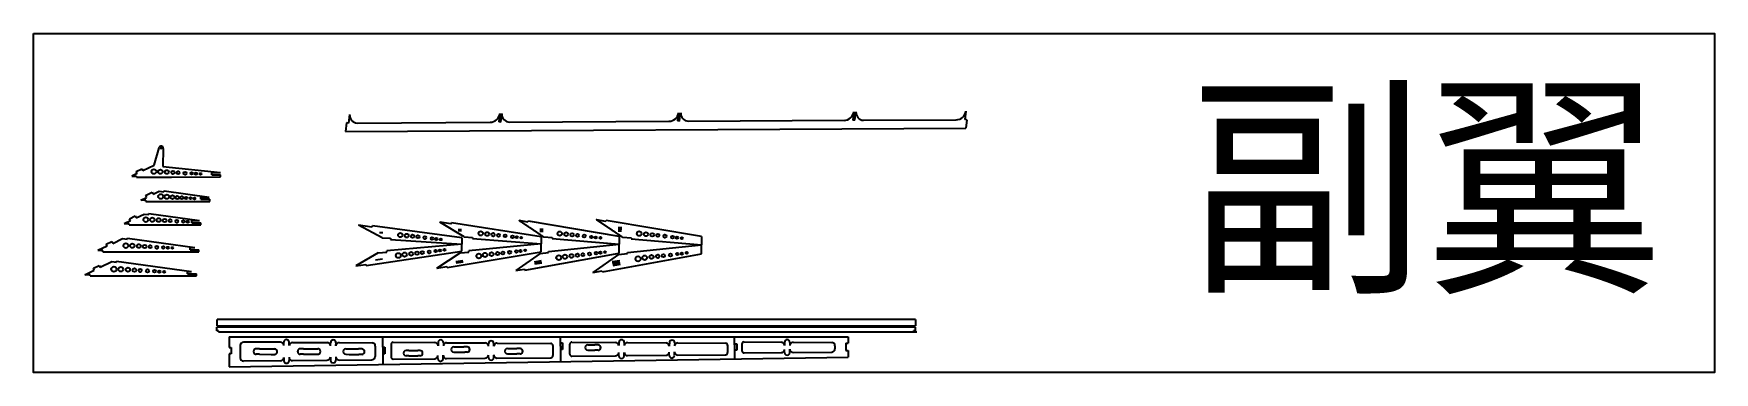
# Model space of a CAD drawing. Header units: inches. Extents: x 14 to 1576, y 5 to 321.
import ezdxf

# ---------------------------------------------------------------- set-up
doc = ezdxf.new("R2010")
doc.units = ezdxf.units.IN
doc.header["$MEASUREMENT"] = 0
doc.layers.add('LAYER01', color=7, linetype='Continuous')
doc.styles.get("Standard").update_dxf_attribs({"font": 'arial.ttf'})

msp = doc.modelspace()

# ---------------------------------------------------------------- linework, layer by layer
for p, q in [((304, 229.3), (880.7, 232.4)), ((109.6, 192.1), (115, 194.8)), ((110.5, 190.3), (109.6, 192.1)), ((115, 194.8), (115.9, 193)), ((118.4, 169.9), (124.4, 172.8)), ((124.4, 172.8), (125.3, 171)), ((125.3, 171), (131.1, 173.8)), ((131.1, 173.8), (135.3, 173.3)), ((135.3, 173.3), (135.5, 174.3)), ((114, 165.5), (119.3, 168.1)), ((118.7, 165.5), (114, 165.5)), ((118.4, 169.9), (119.3, 168.1)), ((118.7, 164.4), (118.7, 165.5)), ((103.2, 143.6), (98.4, 143.6)), ((103.2, 142.5), (103.2, 143.6)), ((103.3, 148.2), (108.7, 150.8)), ((104.2, 146.4), (103.3, 148.2)), ((108.7, 150.8), (109.6, 149)), ((117, 152.6), (121.3, 152.1)), ((121.3, 152.1), (121.4, 153.1)), ((338.1, 130.5), (316.2, 142.2)), ((328.7, 140.5), (329.3, 141.5)), ((412.3, 130.3), (329.3, 141.5)), ((414.3, 131.3), (391.7, 145)), ((402, 143.4), (402.5, 144.3)), ((486.1, 131.4), (402.5, 144.3)), ((465.2, 146.9), (473.3, 145.4)), ((473.3, 145.4), (474.1, 146)), ((558.4, 131.8), (474.1, 146)), ((537.1, 147.5), (545.7, 146)), ((545.7, 146), (546.5, 146.6)), ((635, 131.8), (546.5, 146.6)), ((81.6, 124.5), (87, 127.1)), ((87, 127.1), (87.9, 125.3)), ((97, 129.7), (101.3, 129.2)), ((101.3, 129.2), (101.4, 130.2)), ((335.6, 135.4), (338.7, 135.4)), ((338.1, 130.5), (346, 130)), ((346, 130), (346, 129)), ((346, 129), (412.3, 124.5)), ((408.7, 138.2), (411.8, 138.2)), ((408.7, 137.2), (411.8, 137.2)), ((414.3, 131.3), (422.2, 130.7)), ((422.2, 130.7), (422.2, 129.7)), ((422.2, 129.7), (486.1, 124.8)), ((484.6, 137.6), (487.7, 137.6)), ((484.6, 136.6), (487.7, 136.6)), ((484.7, 138.5), (487.7, 138.5)), ((488.4, 131.3), (496.3, 130.6)), ((496.3, 130.6), (496.2, 129.7)), ((496.2, 129.7), (558.4, 124.4)), ((557.5, 137.8), (560.7, 137.8)), ((557.5, 136.8), (560.7, 136.8)), ((557.6, 140), (560.8, 140)), ((557.6, 138.7), (560.8, 138.7)), ((561.5, 131.2), (569.8, 130.5)), ((569.8, 130.5), (569.7, 129.5)), ((569.7, 129.5), (635, 124)), ((78.6, 118.5), (73.8, 118.5)), ((78.6, 117.4), (78.6, 118.5)), ((82.5, 122.7), (81.6, 124.5)), ((323.4, 104.7, 0), (412.3, 117.9)), ((331.9, 109.9), (338.4, 110.8)), ((334.5, 116.5), (342.5, 117.2)), ((412.3, 124.5), (342.4, 118.2)), ((342.5, 117.2), (342.4, 118.2)), ((388.9, 102.3), (410.7, 116.5)), ((398.7, 102.9), (486.1, 117.4)), ((410.7, 116.5), (418.7, 117.2)), ((486.1, 124.8), (418.6, 118.2)), ((418.7, 117.2), (418.6, 118.2)), ((485, 115.9), (492.9, 116.7)), ((492.8, 117.7), (558.4, 124.4)), ((492.9, 116.7), (492.8, 117.7)), ((552.1, 108.4), (559, 109.4)), ((557.9, 115), (566.2, 115.8)), ((566.1, 116.9), (635, 124)), ((566.2, 115.8), (566.1, 116.9)), ((61.9, 96.1), (70.7, 100.4)), ((66.7, 96.1), (61.9, 96.1)), ((66.7, 95), (66.7, 96.1)), ((69.8, 102.2), (75.2, 104.8)), ((70.7, 100.4), (69.8, 102.2)), ((75.2, 104.8), (76.1, 103)), ((76.1, 103), (87, 108.3)), ((87, 108.3), (91.3, 107.8)), ((91.3, 107.8), (91.4, 108.8)), ((323, 105.6), (323.4, 104.7, 0)), ((398.7, 102.9), (398.2, 103.9)), ((406.6, 108.4), (413.1, 109.3)), ((407, 107.3), (413.5, 108.2)), ((479.7, 108.2), (486.2, 109.2)), ((479.9, 107.2), (486.4, 108.1)), ((480.2, 106.1), (486.7, 107.1)), ((552.3, 107), (559.2, 108)), ((552.5, 105.9), (559.4, 106.9)), ((552.9, 104.8), (559.7, 105.8)), ((184.5, 43.8), (184.5, 47.3)), ((833.5, 47.3), (184.5, 47.3)), ((184.9, 48.4), (184.9, 54.4)), ((833.9, 54.4), (184.9, 54.4)), ((184.9, 48.4), (331.8, 48.4)), ((331.8, 48.4), (494.6, 48.4)), ((658.2, 48.4), (833.9, 48.4)), ((833.5, 47.3), (833.5, 43.8)), ((833.9, 54.4), (833.9, 48.4)), ((186, 43.8), (184.5, 43.8)), ((186, 43), (186, 43.8)), ((186, 43.1), (332.9, 43)), ((196, 38.3), (339.9, 38.3)), ((196, 38.3), (196, 28.5)), ((243.8, 33.2), (209.3, 33.4)), ((243.8, 33.2), (243.8, 33.2)), ((246.7, 30.2), (246.8, 33.2)), ((251.7, 30.2), (251.8, 33.1)), ((254.8, 33.1), (287.3, 32.9)), ((290.2, 29.9), (290.3, 32.9)), ((290.3, 32.9), (290.3, 32.9)), ((295.2, 29.9), (295.3, 33)), ((298.3, 32.9), (328.8, 32.7)), ((332.9, 43), (495.7, 43.1)), ((339.9, 38.3), (502.7, 38.3)), ((502.7, 38.3), (666.2, 38.3)), ((503.9, 29.7), (503.9, 32.6)), ((503.9, 32.6), (505.9, 32.6)), ((505.9, 32.6), (505.9, 26.6)), ((659.3, 43.1), (835, 43.1)), ((665.7, 31), (665.7, 31.9)), ((665.7, 31.9), (667.7, 31.9)), ((666.2, 38.3), (771.2, 38.3)), ((667.7, 31.9), (667.7, 25.9)), ((769.2, 32.4), (769.2, 25.7)), ((769.2, 32.4), (771.2, 32.4)), ((771.2, 38.3), (771.2, 32.4)), ((833.5, 43.8), (832, 43.8)), ((832, 43), (832, 43.8)), ((196, 28.5), (198, 28.5)), ((196, 22.5), (196, 10.3)), ((198, 22.5), (196, 22.5)), ((196, 10.3), (771.2, 19.3)), ((198, 28.5), (198, 22.5)), ((206.2, 30.4), (206.2, 18.8)), ((206.2, 30.4), (206.2, 24.6)), ((206.2, 30.4), (206.2, 24.6)), ((243.7, 16.1), (209.2, 15.8)), ((224.1, 22.1), (221.1, 22.1)), ((224.1, 27.1), (221.2, 27.1)), ((235, 27), (238.1, 27)), ((235.2, 22), (238.1, 22)), ((238.1, 22), (238.1, 22)), ((246.7, 19.1), (246.7, 16.2)), ((246.7, 16.2), (246.7, 16.2)), ((251.7, 19.3), (251.7, 16.2)), ((251.7, 16.3), (251.7, 16.3)), ((254.7, 16.2), (287.2, 16.5)), ((265.2, 27.2), (262.1, 27.2)), ((265.1, 22.2), (262.1, 22.2)), ((262.2, 22.2), (262.2, 22.2)), ((275.4, 27.1), (278.5, 27.1)), ((275.5, 22.1), (278.4, 22.1)), ((290.2, 19.5), (290.2, 16.6)), ((295.2, 19.7), (295.2, 16.5)), ((298.2, 16.6), (328.7, 16.9)), ((331.8, 29.7), (331.7, 19.9)), ((338.8, 28.6), (338.8, 22.6)), ((338.8, 28.6), (340.8, 28.6)), ((340.8, 22.6), (338.8, 22.6)), ((340.8, 28.6), (340.8, 22.6)), ((503.9, 29.7), (503.9, 26.6)), ((505.9, 26.6), (503.9, 26.6)), ((665.7, 31), (665.7, 25.9)), ((667.7, 25.9), (665.7, 25.9)), ((769.2, 25.7), (771.2, 25.7)), ((771.2, 25.7), (771.2, 19.3))]:
    msp.add_line(p, q)
at = {"color": 2}
for p, q in [((126.2, 198), (130.9, 214.3)), ((134.8, 213.7), (134.5, 196.9)), ((105.4, 187.8), (109.8, 187.9)), ((109.8, 186.9), (109.8, 187.9)), ((134.5, 196.9), (187.9, 191.2)), ((109.8, 186.9), (142.5, 187)), ((142.5, 187), (188.1, 187.2))]:
    msp.add_line(p, q, dxfattribs=at)
at = {"extrusion": (0.884436, -1e-16, 0.466661)}
for p, q in [((328.7, 140.5), (316.2, 142.2)), ((412.3, 130.3), (412.3, 124.5))]:
    msp.add_line(p, q, dxfattribs=at)
at = {"extrusion": (0.847251, -5.15e-14, -0.531193)}
for p, q in [((402, 143.4), (391.7, 145)), ((486.1, 131.4), (486.1, 124.8))]:
    msp.add_line(p, q, dxfattribs=at)
at = {"extrusion": (0.805203, -3.07e-14, -0.592999)}
for p, q in [((558.4, 131.8), (558.4, 124.4)), ((635, 131.8), (635, 124))]:
    msp.add_line(p, q, dxfattribs=at)
at = {"extrusion": (-0.861239, 1.201e-13, 0.508201)}
for p, q in [((334.5, 116.5), (313.6, 104.4)), ((412.3, 117.9), (412.3, 124.5)), ((313.6, 104.4), (323, 105.6))]:
    msp.add_line(p, q, dxfattribs=at)
at = {"extrusion": (-0.780869, 0, 0.624695)}
for p, q in [((485, 115.9), (462.3, 99.9)), ((470.8, 100.3), (558.4, 116.3)), ((557.9, 115), (534.1, 98.2)), ((543, 98.7), (635, 115.4)), ((558.4, 116.3), (558.4, 124.4)), ((635, 115.4), (635, 124)), ((462.3, 99.9), (470.4, 101.2)), ((470.4, 101.2), (470.8, 100.3)), ((534.1, 98.2), (542.6, 99.6)), ((542.6, 99.6), (543, 98.7))]:
    msp.add_line(p, q, dxfattribs=at)
at = {"extrusion": (-0.822914, 1e-16, 0.568165)}
for p, q in [((486.1, 117.4), (486.1, 124.8)), ((388.9, 102.3), (398.2, 103.9))]:
    msp.add_line(p, q, dxfattribs=at)
at = {"color": 0}
for p, q in [((348.5, 33.2), (387.1, 32.9)), ((398.1, 32.8), (434, 32.6)), ((445, 32.5), (495, 32.2)), ((512.5, 22.3), (512.6, 31.4)), ((514.6, 33.4), (555.1, 33.1)), ((566.1, 33), (602.1, 32.8)), ((613.1, 32.7), (657.3, 32.4)), ((672.5, 31.5), (672.5, 25.3)), ((674.5, 33.5), (709.1, 33.2)), ((720.1, 33.2), (756, 32.9)), ((346.5, 31.2), (346.5, 19.6)), ((348.5, 17.6), (387, 17.9)), ((398, 18), (433.9, 18.4)), ((444.9, 18.5), (494.9, 18.9)), ((496.9, 30.2), (496.9, 20.9)), ((514.5, 20.3), (555.1, 20.7)), ((566.1, 20.8), (602, 21.1)), ((613, 21.2), (657.3, 21.6)), ((659.3, 30.4), (659.3, 23.6)), ((674.5, 23.3), (709.1, 23.6)), ((720.1, 23.7), (756, 24))]:
    msp.add_line(p, q, dxfattribs=at)
at = {"color": 7}
for p, q in [((390.1, 32.9), (390.1, 29.9)), ((395.1, 32.9), (395.1, 30.2)), ((437, 29.6), (437, 32.1)), ((442, 29.5), (442, 32)), ((558.2, 33.1), (558.1, 30.1)), ((563.2, 33), (563.1, 30.3)), ((605.1, 32.7), (605, 30.6)), ((610.1, 32.7), (610, 30)), ((712.1, 33.2), (712.1, 30.2)), ((717.1, 33.2), (717.1, 30.2)), ((304.4, 22.1), (307.4, 22)), ((304.5, 27.1), (307.2, 27)), ((319.3, 27), (316.1, 27)), ((319.4, 22), (316.5, 22)), ((363, 20.7), (360.4, 20.7)), ((363, 25.7), (360.5, 25.7)), ((373.3, 25.6), (371.2, 25.6)), ((373.3, 20.6), (371.3, 20.6)), ((390, 18), (390, 20.8)), ((395, 18), (395, 21.2)), ((395, 17.9), (395, 18)), ((404.8, 29.1), (407.6, 29.1)), ((404.8, 24.1), (407.8, 24.1)), ((417.2, 29), (414.2, 29.1)), ((417.2, 24), (414.9, 24.1)), ((436.9, 19.2), (436.9, 21.2)), ((441.9, 19.2), (441.9, 21.3)), ((454.8, 22.4), (456.9, 22.4)), ((454.9, 27.4), (457.6, 27.4)), ((456.9, 22.4), (457.8, 22.4)), ((466.4, 27.4), (463.3, 27.4)), ((466.4, 22.4), (463.5, 22.4)), ((529.3, 30.8), (532.3, 30.8)), ((529.3, 25.8), (532.3, 25.8)), ((538.9, 30.8), (535.8, 30.8)), ((538.9, 25.8), (535.9, 25.8)), ((558.1, 23), (558.1, 23.7)), ((558.1, 20.7), (558.1, 23)), ((563.1, 20.7), (563.1, 23.7)), ((605, 30.6), (605, 29.7)), ((605, 21.2), (605, 24.1)), ((610, 21.1), (610, 24.2)), ((712, 23.6), (712, 26.6)), ((717, 23.6), (717, 26.7))]:
    msp.add_line(p, q, dxfattribs=at)
at = {"color": 3}
msp.add_lwpolyline([(14.3, 320.5), (1576.3, 320.5), (1576.3, 5.2), (14.3, 5.2)], close=True, dxfattribs=at)
for points in [[(465.2, 146.9, 0), (465.3, 146.8, 0), (465.5, 146.7, 0), (465.6, 146.6, 0), (465.7, 146.6, 0), (465.8, 146.5, 0), (465.9, 146.4, 0), (466.1, 146.3, 0), (466.2, 146.2, 0), (466.3, 146.1, 0), (466.4, 146.1, 0), (466.5, 146, 0), (466.7, 145.9, 0), (466.8, 145.8, 0), (466.9, 145.7, 0), (467, 145.7, 0), (467.2, 145.6, 0), (467.3, 145.5, 0), (467.4, 145.4, 0), (467.5, 145.3, 0), (467.6, 145.2, 0), (467.8, 145.2, 0), (467.9, 145.1, 0), (468, 145, 0), (468.1, 144.9, 0), (468.2, 144.8, 0), (468.4, 144.8, 0), (468.5, 144.7, 0), (468.6, 144.6, 0), (468.7, 144.5, 0), (468.9, 144.4, 0), (469, 144.4, 0), (469.1, 144.3, 0), (469.2, 144.2, 0), (469.3, 144.1, 0), (469.5, 144, 0), (469.6, 143.9, 0), (469.7, 143.9, 0), (469.8, 143.8, 0), (469.9, 143.7, 0), (470.1, 143.6, 0), (470.2, 143.5, 0), (470.3, 143.5, 0), (470.4, 143.4, 0), (470.5, 143.3, 0), (470.7, 143.2, 0), (470.8, 143.1, 0), (470.9, 143.1, 0), (471, 143, 0), (471.2, 142.9, 0), (471.3, 142.8, 0), (471.4, 142.7, 0), (471.5, 142.6, 0), (471.6, 142.6, 0), (471.8, 142.5, 0), (471.9, 142.4, 0), (472, 142.3, 0), (472.1, 142.2, 0), (472.2, 142.2, 0), (472.4, 142.1, 0), (472.5, 142, 0), (472.6, 141.9, 0), (472.7, 141.8, 0), (472.9, 141.7, 0), (473, 141.7, 0), (473.1, 141.6, 0), (473.2, 141.5, 0), (473.3, 141.4, 0), (473.5, 141.3, 0), (473.6, 141.3, 0), (473.7, 141.2, 0), (473.8, 141.1, 0), (473.9, 141, 0), (474.1, 140.9, 0), (474.2, 140.9, 0), (474.3, 140.8, 0), (474.4, 140.7, 0), (474.5, 140.6, 0), (474.7, 140.5, 0), (474.8, 140.4, 0), (474.9, 140.4, 0), (475, 140.3, 0), (475.2, 140.2, 0), (475.3, 140.1, 0), (475.4, 140, 0), (475.5, 140, 0), (475.6, 139.9, 0), (475.8, 139.8, 0), (475.9, 139.7, 0), (476, 139.6, 0), (476.1, 139.6, 0), (476.2, 139.5, 0), (476.4, 139.4, 0), (476.5, 139.3, 0), (476.6, 139.2, 0), (476.7, 139.1, 0), (476.9, 139.1, 0), (477, 139, 0), (477.1, 138.9, 0), (477.2, 138.8, 0), (477.3, 138.7, 0), (477.5, 138.7, 0), (477.6, 138.6, 0), (477.7, 138.5, 0), (477.8, 138.4, 0), (477.9, 138.3, 0), (478.1, 138.2, 0), (478.2, 138.2, 0), (478.3, 138.1, 0), (478.4, 138, 0), (478.5, 137.9, 0), (478.7, 137.8, 0), (478.8, 137.8, 0), (478.9, 137.7, 0), (479, 137.6, 0), (479.2, 137.5, 0), (479.3, 137.4, 0), (479.4, 137.4, 0), (479.5, 137.3, 0), (479.6, 137.2, 0), (479.8, 137.1, 0), (479.9, 137, 0), (480, 136.9, 0), (480.1, 136.9, 0), (480.2, 136.8, 0), (480.4, 136.7, 0), (480.5, 136.6, 0), (480.6, 136.5, 0), (480.7, 136.5, 0), (480.8, 136.4, 0), (481, 136.3, 0), (481.1, 136.2, 0), (481.2, 136.1, 0), (481.3, 136, 0), (481.5, 136, 0), (481.6, 135.9, 0), (481.7, 135.8, 0), (481.8, 135.7, 0), (481.9, 135.6, 0), (482.1, 135.6, 0), (482.2, 135.5, 0), (482.3, 135.4, 0), (482.4, 135.3, 0), (482.5, 135.2, 0), (482.7, 135.2, 0), (482.8, 135.1, 0), (482.9, 135, 0), (483, 134.9, 0), (483.2, 134.8, 0), (483.3, 134.7, 0), (483.4, 134.7, 0), (483.5, 134.6, 0), (483.6, 134.5, 0), (483.8, 134.4, 0), (483.9, 134.3, 0), (484, 134.3, 0), (484.1, 134.2, 0), (484.2, 134.1, 0), (484.4, 134, 0), (484.5, 133.9, 0), (484.6, 133.9, 0), (484.7, 133.8, 0), (484.8, 133.7, 0), (485, 133.6, 0), (485.1, 133.5, 0), (485.2, 133.4, 0), (485.3, 133.4, 0), (485.5, 133.3, 0), (485.6, 133.2, 0), (485.7, 133.1, 0), (485.8, 133, 0), (485.9, 133, 0), (486.1, 132.9, 0), (486.2, 132.8, 0), (486.3, 132.7, 0), (486.4, 132.6, 0), (486.5, 132.5, 0), (486.7, 132.5, 0), (486.8, 132.4, 0), (486.9, 132.3, 0), (487, 132.2, 0), (487.1, 132.1, 0), (487.3, 132.1, 0), (487.4, 132, 0), (487.5, 131.9, 0), (487.6, 131.8, 0), (487.8, 131.7, 0), (487.9, 131.7, 0), (488, 131.6, 0), (488.1, 131.5, 0), (488.2, 131.4, 0), (488.4, 131.3, 0)], [(537.1, 147.5, 0), (537.3, 147.5, 0), (537.4, 147.4, 0), (537.5, 147.3, 0), (537.7, 147.2, 0), (537.8, 147.1, 0), (537.9, 147, 0), (538, 146.9, 0), (538.2, 146.9, 0), (538.3, 146.8, 0), (538.4, 146.7, 0), (538.5, 146.6, 0), (538.7, 146.5, 0), (538.8, 146.4, 0), (538.9, 146.3, 0), (539.1, 146.3, 0), (539.2, 146.2, 0), (539.3, 146.1, 0), (539.4, 146, 0), (539.6, 145.9, 0), (539.7, 145.8, 0), (539.8, 145.7, 0), (539.9, 145.7, 0), (540.1, 145.6, 0), (540.2, 145.5, 0), (540.3, 145.4, 0), (540.5, 145.3, 0), (540.6, 145.2, 0), (540.7, 145.2, 0), (540.8, 145.1, 0), (541, 145, 0), (541.1, 144.9, 0), (541.2, 144.8, 0), (541.3, 144.7, 0), (541.5, 144.6, 0), (541.6, 144.6, 0), (541.7, 144.5, 0), (541.9, 144.4, 0), (542, 144.3, 0), (542.1, 144.2, 0), (542.2, 144.1, 0), (542.4, 144, 0), (542.5, 144, 0), (542.6, 143.9, 0), (542.7, 143.8, 0), (542.9, 143.7, 0), (543, 143.6, 0), (543.1, 143.5, 0), (543.3, 143.4, 0), (543.4, 143.4, 0), (543.5, 143.3, 0), (543.6, 143.2, 0), (543.8, 143.1, 0), (543.9, 143, 0), (544, 142.9, 0), (544.1, 142.8, 0), (544.3, 142.8, 0), (544.4, 142.7, 0), (544.5, 142.6, 0), (544.7, 142.5, 0), (544.8, 142.4, 0), (544.9, 142.3, 0), (545, 142.2, 0), (545.2, 142.2, 0), (545.3, 142.1, 0), (545.4, 142, 0), (545.5, 141.9, 0), (545.7, 141.8, 0), (545.8, 141.7, 0), (545.9, 141.6, 0), (546.1, 141.6, 0), (546.2, 141.5, 0), (546.3, 141.4, 0), (546.4, 141.3, 0), (546.6, 141.2, 0), (546.7, 141.1, 0), (546.8, 141, 0), (546.9, 141, 0), (547.1, 140.9, 0), (547.2, 140.8, 0), (547.3, 140.7, 0), (547.5, 140.6, 0), (547.6, 140.5, 0), (547.7, 140.5, 0), (547.8, 140.4, 0), (548, 140.3, 0), (548.1, 140.2, 0), (548.2, 140.1, 0), (548.3, 140, 0), (548.5, 139.9, 0), (548.6, 139.9, 0), (548.7, 139.8, 0), (548.9, 139.7, 0), (549, 139.6, 0), (549.1, 139.5, 0), (549.2, 139.4, 0), (549.4, 139.3, 0), (549.5, 139.3, 0), (549.6, 139.2, 0), (549.7, 139.1, 0), (549.9, 139, 0), (550, 138.9, 0), (550.1, 138.8, 0), (550.3, 138.7, 0), (550.4, 138.7, 0), (550.5, 138.6, 0), (550.6, 138.5, 0), (550.8, 138.4, 0), (550.9, 138.3, 0), (551, 138.2, 0), (551.1, 138.1, 0), (551.3, 138.1, 0), (551.4, 138, 0), (551.5, 137.9, 0), (551.7, 137.8, 0), (551.8, 137.7, 0), (551.9, 137.6, 0), (552, 137.5, 0), (552.2, 137.5, 0), (552.3, 137.4, 0), (552.4, 137.3, 0), (552.5, 137.2, 0), (552.7, 137.1, 0), (552.8, 137, 0), (552.9, 137, 0), (553.1, 136.9, 0), (553.2, 136.8, 0), (553.3, 136.7, 0), (553.4, 136.6, 0), (553.6, 136.5, 0), (553.7, 136.4, 0), (553.8, 136.4, 0), (553.9, 136.3, 0), (554.1, 136.2, 0), (554.2, 136.1, 0), (554.3, 136, 0), (554.5, 135.9, 0), (554.6, 135.8, 0), (554.7, 135.8, 0), (554.8, 135.7, 0), (555, 135.6, 0), (555.1, 135.5, 0), (555.2, 135.4, 0), (555.3, 135.3, 0), (555.5, 135.2, 0), (555.6, 135.2, 0), (555.7, 135.1, 0), (555.9, 135, 0), (556, 134.9, 0), (556.1, 134.8, 0), (556.2, 134.7, 0), (556.4, 134.6, 0), (556.5, 134.6, 0), (556.6, 134.5, 0), (556.7, 134.4, 0), (556.9, 134.3, 0), (557, 134.2, 0), (557.1, 134.1, 0), (557.3, 134, 0), (557.4, 134, 0), (557.5, 133.9, 0), (557.6, 133.8, 0), (557.8, 133.7, 0), (557.9, 133.6, 0), (558, 133.5, 0), (558.1, 133.4, 0), (558.3, 133.4, 0), (558.4, 133.3, 0), (558.5, 133.2, 0), (558.7, 133.1, 0), (558.8, 133, 0), (558.9, 132.9, 0), (559, 132.8, 0), (559.2, 132.8, 0), (559.3, 132.7, 0), (559.4, 132.6, 0), (559.5, 132.5, 0), (559.7, 132.4, 0), (559.8, 132.3, 0), (559.9, 132.2, 0), (560.1, 132.2, 0), (560.2, 132.1, 0), (560.3, 132, 0), (560.4, 131.9, 0), (560.6, 131.8, 0), (560.7, 131.7, 0), (560.8, 131.6, 0), (560.9, 131.6, 0), (561.1, 131.5, 0), (561.2, 131.4, 0), (561.3, 131.3, 0), (561.5, 131.2, 0)]]:
    msp.add_polyline3d(points)
at = {"color": 2}
for centre, radius in [((132.8, 213.8), 0.5), ((126.1, 192.1), 2.25), ((132.1, 192), 2.01), ((138.1, 191.7), 1.78), ((143.7, 191.3), 1.59), ((148.7, 191), 1.39), ((155, 190.6), 1.39), ((161.1, 190.4), 1.17), ((165.1, 190.1), 1.01), ((169.4, 189.9), 0.862)]:
    msp.add_circle(centre, radius, dxfattribs=at)
for centre, radius in [((132.4, 168.9), 2.25), ((138.1, 168.7), 2.01), ((143.3, 168.3), 1.78), ((147.8, 167.9), 1.59), ((152.1, 167.7), 1.39), ((155.9, 167.5), 1.17), ((160.1, 167.3), 1.01), ((163.7, 167.1), 0.862), ((118.5, 147.4), 2.25), ((124.5, 147.3), 2.01), ((130.5, 147), 1.78), ((136.1, 146.6), 1.59), ((141.1, 146.3), 1.39), ((147.4, 145.9), 1.39), ((153.5, 145.7), 1.17), ((157.5, 145.4), 1.01), ((100, 123.2), 2.25), ((105.9, 123.1), 2.01), ((355, 133), 2.01), ((361, 132.5), 1.78), ((366.5, 131.9), 1.59), ((371.5, 131.4), 1.39), ((377.8, 130.7), 1.39), ((384.5, 129.8), 1.17), ((388.5, 129.4), 1.01), ((392.7, 129), 0.862), ((429.8, 134.6), 2.01), ((435.8, 134), 1.78), ((441.3, 133.4), 1.59), ((446.3, 132.9), 1.39), ((452.6, 132.3), 1.39), ((459.3, 131.4), 1.17), ((463.3, 131), 1.01), ((467.5, 130.6), 0.862), ((503.2, 134.4), 2.01), ((509.2, 133.8), 1.78), ((514.7, 133.2), 1.59), ((519.7, 132.7), 1.39), ((526, 132.1), 1.39), ((532.7, 131.2), 1.17), ((536.7, 130.7), 1.01), ((541, 130.4), 0.862), ((577, 134.4), 2.11), ((583.4, 133.8), 1.87), ((589.2, 133.2), 1.67), ((594.4, 132.7), 1.46), ((601, 132), 1.46), ((608, 131.1), 1.23), ((612.2, 130.6), 1.06), ((616.7, 130.2), 0.905), ((112, 122.8), 1.78), ((117.5, 122.4), 1.59), ((122.5, 122.1), 1.39), ((128.8, 121.7), 1.39), ((134.9, 121.5), 1.17), ((139, 121.2), 1.01), ((143.2, 121), 0.862), ((353.2, 114), 2.25), ((359, 114.9), 2.01), ((365.1, 115.6), 1.78), ((370.6, 116.2), 1.59), ((375.5, 116.7), 1.39), ((381.8, 117.4), 1.39), ((387.9, 118.2), 1.17), ((391.9, 118.6), 1.01), ((396.2, 119.2), 0.862), ((428, 113.5), 2.25), ((433.9, 114.5), 2.01), ((439.9, 115.2), 1.78), ((445.5, 115.8), 1.59), ((450.4, 116.3), 1.39), ((456.7, 117), 1.39), ((462.8, 117.8), 1.17), ((466.8, 118.2), 1.01), ((471.1, 118.8), 0.862), ((502.3, 112), 2.25), ((508.1, 112.9), 2.01), ((514.2, 113.6), 1.78), ((519.7, 114.2), 1.59), ((524.6, 114.7), 1.39), ((530.9, 115.4), 1.39), ((537, 116.2), 1.17), ((541, 116.6), 1.01), ((545.3, 117.2), 0.862), ((576, 110.9), 2.36), ((582.2, 111.9), 2.11), ((588.5, 112.7), 1.87), ((594.3, 113.2), 1.67), ((599.6, 113.8), 1.46), ((606.2, 114.5), 1.46), ((612.5, 115.4), 1.23), ((616.7, 115.8), 1.06), ((621.2, 116.4), 0.905), ((88.9, 101.2), 2.43), ((95.3, 101.2), 2.17), ((101.9, 100.8), 1.93), ((107.9, 100.4), 1.72), ((113.3, 100.1), 1.5), ((120.1, 99.7), 1.5), ((126.7, 99.4), 1.27), ((131.1, 99.1), 1.09), ((135.7, 98.9), 0.934)]:
    msp.add_circle(centre, radius)
msp.add_arc((132.8, 213.8), 2, 358.5758, 164.4444, dxfattribs=at)
for centre, radius, start, end in [((209.2, 30.4), 3, 89.6529, 179.6529), ((243.7, 30.2), 3, 359.6529, 89.6529), ((249.3, 33.2), 2.5, 358.408, 179.6529), ((254.7, 30.1), 3, 89.6529, 179.6529), ((287.2, 29.9), 3, 359.6529, 89.6529), ((292.8, 32.9), 2.5, 358.2038, 180.9613), ((298.2, 29.9), 3, 89.6529, 179.6529), ((328.8, 29.7), 3, 359.6529, 89.6529), ((209.2, 18.8), 3, 179.6529, 270.5332), ((221.1, 24.6), 2.5, 88.408, 269.6529), ((238.1, 24.5), 2.5, 269.0264, 91.6446), ((243.7, 19.1), 3, 270.5332, 359.6529), ((249.2, 16.2), 2.5, 179.0264, 1.6446), ((254.7, 19.2), 3, 179.6529, 270.5332), ((262.1, 24.7), 2.5, 88.2038, 270.9613), ((278.4, 24.6), 2.5, 269.6529, 91.102), ((287.2, 19.5), 3, 270.5332, 359.6529), ((292.7, 16.6), 2.5, 179.6529, 1.102), ((298.2, 19.6), 3, 179.6529, 270.5332), ((328.7, 19.9), 3, 270.5332, 359.6529)]:
    msp.add_arc(centre, radius, start, end)
at = {"color": 0}
for centre, start, end in [((348.5, 31.2), 89.6009, 179.6009), ((494.9, 30.2), 359.6009, 89.6009), ((514.6, 31.4), 89.6009, 179.6009), ((657.3, 30.4), 359.6009, 89.6009), ((674.5, 31.5), 89.6009, 179.6009), ((348.5, 19.6), 179.6009, 270.5348), ((494.9, 20.9), 270.5348, 359.6009), ((514.5, 22.3), 179.6009, 270.5348), ((657.3, 23.6), 270.5348, 359.6009), ((674.5, 25.3), 179.6009, 270.5348)]:
    msp.add_arc(centre, 2, start, end, dxfattribs=at)
at = {"color": 7}
for centre, radius, start, end in [((387.1, 29.9), 3, 359.6009, 89.6009), ((392.6, 32.9), 2.5, 359.6009, 179.6009), ((392.6, 32.9), 2.5, 359.6009, 179.6009), ((398.1, 29.8), 3, 89.6009, 179.6529), ((434, 29.6), 3, 359.6009, 89.6009), ((439.5, 32.1), 2.5, 359.6009, 179.6009), ((439.5, 32.1), 2.5, 359.6009, 179.6009), ((445, 29.5), 3, 89.6009, 179.6529), ((555.1, 30.1), 3, 359.6529, 89.6009), ((560.7, 33.1), 2.5, 359.6009, 179.6009), ((560.7, 33.1), 2.5, 359.6009, 179.6009), ((566.1, 30), 3, 89.6009, 179.6529), ((602, 29.8), 3, 359.6529, 89.6009), ((607.6, 32.7), 2.5, 359.6009, 179.6009), ((607.6, 32.7), 2.5, 359.6009, 179.6009), ((613, 29.7), 3, 89.6009, 179.6529), ((709.1, 30.2), 3, 359.6009, 89.6009), ((714.6, 33.2), 2.5, 359.6009, 179.6009), ((714.6, 33.2), 2.5, 359.6009, 179.6009), ((720.1, 30.2), 3, 89.6009, 179.6529), ((756, 29.9), 3, 359.6009, 89.6009), ((304.5, 24.6), 2.5, 89.6009, 269.6009), ((304.5, 24.6), 2.5, 89.6009, 269.6009), ((319.4, 24.5), 2.5, 269.6009, 89.6009), ((360.5, 23.2), 2.5, 89.6009, 269.6009), ((373.3, 23.1), 2.5, 269.6009, 89.6009), ((387, 20.9), 3, 270.5348, 359.6009), ((392.5, 18), 2.5, 179.6009, 359.6009), ((398, 21), 3, 179.6529, 270.5348), ((404.8, 26.6), 2.5, 89.6009, 269.6009), ((417.2, 26.5), 2.5, 269.6009, 89.6009), ((433.9, 21.4), 3, 270.5348, 359.6009), ((439.4, 19.2), 2.5, 179.6009, 359.6009), ((444.9, 21.5), 3, 179.6529, 270.5348), ((454.8, 24.9), 2.5, 89.6009, 269.6009), ((466.4, 24.9), 2.5, 269.6009, 89.6009), ((529.3, 28.3), 2.5, 89.6009, 269.6009), ((538.9, 28.3), 2.5, 269.6009, 89.6009), ((555.1, 23.7), 3, 270.5348, 359.6529), ((560.6, 20.7), 2.5, 179.6009, 359.6009), ((566.1, 23.8), 3, 179.6529, 270.5348), ((602, 24.1), 3, 270.5348, 359.6529), ((607.5, 21.1), 2.5, 179.6009, 359.6009), ((613, 24.2), 3, 179.6529, 270.5348), ((709, 26.6), 3, 270.5348, 359.6009), ((714.5, 23.6), 2.5, 179.6009, 359.6009), ((720, 26.7), 3, 179.6529, 270.5348), ((756, 27), 3, 270.5348, 359.6009)]:
    msp.add_arc(centre, radius, start, end, dxfattribs=at)
at = {"layer": 'LAYER01'}
for p, q in [((305, 237.5), (304, 229.3)), ((307, 237.2), (305, 237.5)), ((307.9, 245.2), (307, 237.2)), ((315, 237.3), (438.5, 238)), ((447.5, 246), (446.5, 238.3)), ((448.5, 238), (446.5, 238.3)), ((448.5, 238), (449.5, 246)), ((456.5, 238.1), (604.6, 238.9)), ((613.6, 246.9), (612.7, 239.2)), ((614.6, 238.9), (612.7, 239.2)), ((614.6, 238.9), (615.6, 246.9)), ((622.6, 239), (767.5, 239.8)), ((776.5, 247.7), (775.6, 240.1)), ((777.5, 239.8), (775.6, 240.1)), ((777.5, 239.8), (778.5, 247.8)), ((785.5, 239.9), (871.8, 240.3)), ((880.7, 248.3), (879.7, 240.6)), ((881.7, 240.4), (879.7, 240.6)), ((881.7, 240.4), (880.7, 232.4)), ((110.5, 190.3), (105.4, 187.8)), ((115.9, 193), (126.2, 198)), ((179.8, 191.2), (187.9, 191.2)), ((179.8, 189.2), (179.8, 191.2)), ((179.8, 189.2), (188.1, 189.2)), ((188.1, 187.2), (188.1, 189.2)), ((135.5, 174.3), (177.4, 168.4)), ((118.7, 164.4), (178, 164.4)), ((169.7, 168.4), (177.4, 168.4)), ((169.7, 166.4), (169.7, 168.4)), ((169.7, 166.4), (178, 166.4)), ((178, 164.4), (178, 166.4)), ((104.2, 146.4), (98.4, 143.6)), ((103.2, 142.5), (169.7, 142.5)), ((109.6, 149), (117, 152.6)), ((121.4, 153.1), (168.4, 146.5)), ((161.4, 146.5), (168.4, 146.5)), ((161.4, 144.5), (161.4, 146.5)), ((161.4, 144.5), (169.7, 144.5)), ((169.7, 142.5), (169.7, 144.5)), ((87.9, 125.3), (97, 129.7)), ((101.4, 130.2), (164.2, 121.4)), ((82.5, 122.7), (73.8, 118.5)), ((78.6, 117.4), (167.9, 117.4)), ((159.7, 121.4), (164.2, 121.4)), ((159.7, 119.4), (159.7, 121.4)), ((159.7, 119.4), (167.9, 119.4)), ((167.9, 117.4), (167.9, 119.4)), ((66.7, 95), (165.7, 95)), ((91.4, 108.8), (161.1, 99)), ((157.4, 99), (161.1, 99)), ((157.4, 97), (157.4, 99)), ((157.4, 97), (165.7, 97)), ((165.7, 95), (165.7, 97)), ((494.6, 48.4), (658.2, 48.4)), ((338.8, 28.6), (338.8, 38.3)), ((495.7, 43.1), (659.3, 43.1)), ((503.9, 32.6), (503.9, 38.3)), ((665.7, 31.9), (665.7, 38.3)), ((224.1, 27.1), (235, 27)), ((224.1, 22.1), (235.2, 22)), ((265.1, 22.2), (275.5, 22.1)), ((265.2, 27.2), (275.4, 27.1)), ((307.2, 27), (316.1, 27)), ((307.4, 22), (316.5, 22)), ((338.8, 22.6), (338.8, 12.6)), ((363, 25.7), (371.2, 25.6)), ((363, 20.7), (371.3, 20.6)), ((407.6, 29.1), (414.2, 29.1)), ((407.8, 24.1), (414.9, 24.1)), ((457.6, 27.4), (463.3, 27.4)), ((457.8, 22.4), (463.5, 22.4)), ((503.9, 26.6), (503.9, 15.1)), ((532.3, 30.8), (535.8, 30.8)), ((532.3, 25.8), (535.9, 25.8)), ((665.7, 25.9), (665.7, 17.6)), ((759, 29.9), (759, 27))]:
    msp.add_line(p, q, dxfattribs=at)
for centre, radius, start, end in [((315.4, 244.7), 7.46, 176.5409, 266.7718), ((438.5, 247), 9.01, 269.8258, 353.487), ((456.9, 245.5), 7.46, 176.5409, 266.7718), ((604.7, 247.9), 9.01, 269.8258, 353.487), ((623.1, 246.4), 7.46, 176.5409, 266.7718), ((767.5, 248.8), 9.01, 269.8258, 353.487), ((786, 247.3), 7.46, 176.5409, 266.7718), ((871.7, 249.3), 9.01, 269.8258, 353.487)]:
    msp.add_arc(centre, radius, start, end, dxfattribs=at)

# ---------------------------------------------------------------- texts
msp.add_text('副翼', height=161.78).set_placement((1087.2, 96.3))

doc.saveas('drawing.dxf')
